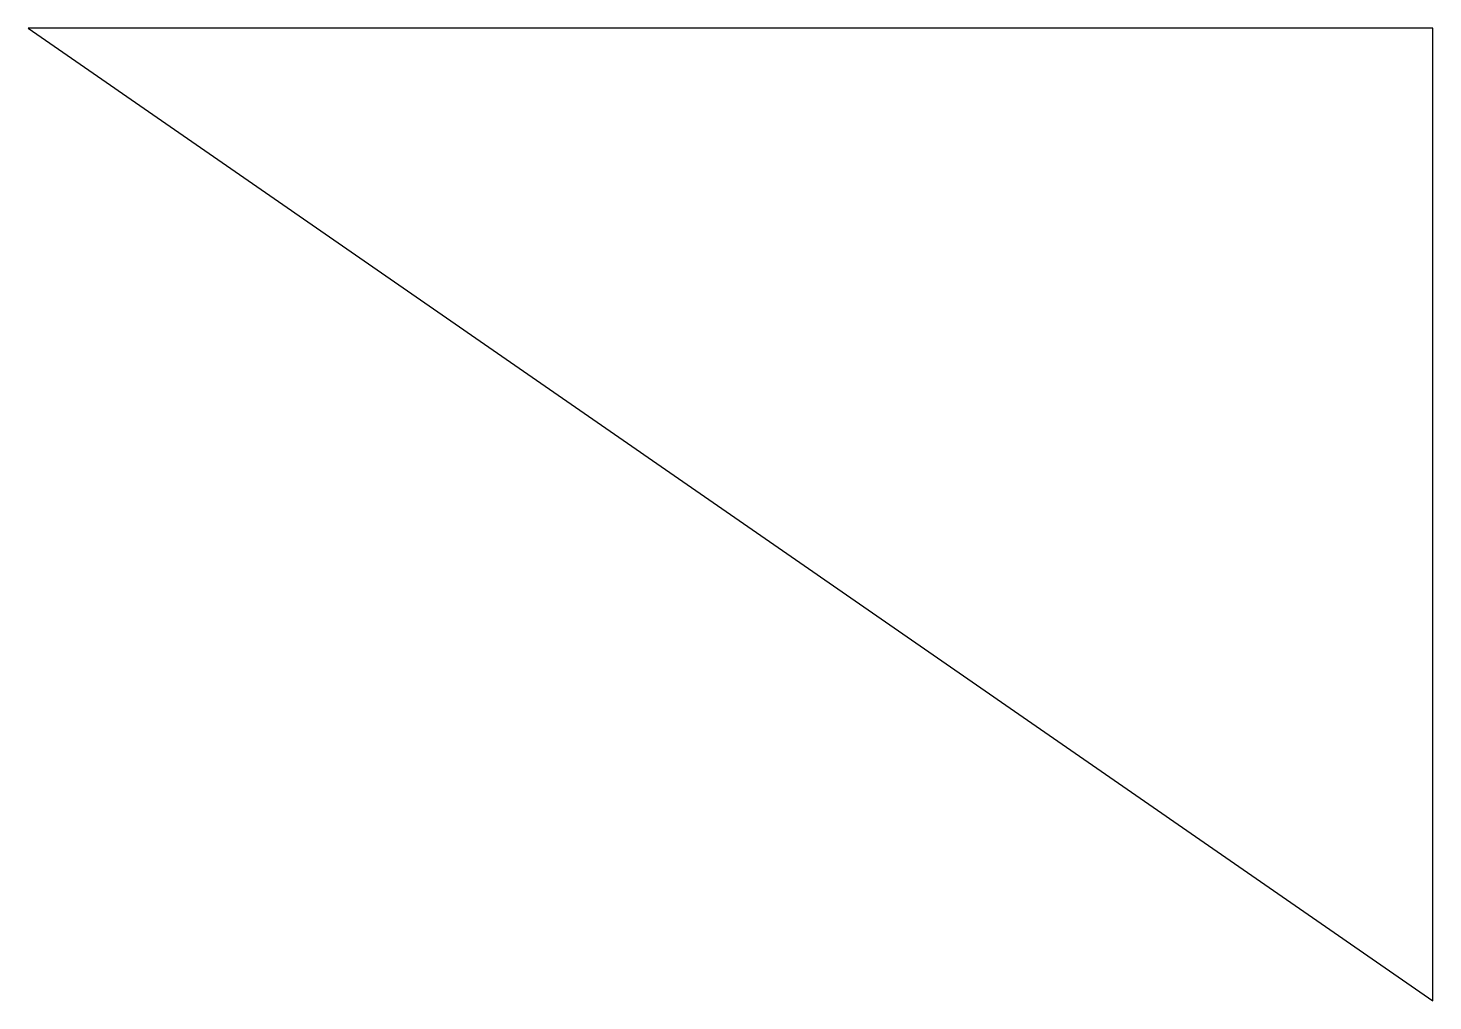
# Model space of a CAD drawing. Header units: millimetres. Extents: x -65 to 0, y -45 to 0.
import ezdxf

# ---------------------------------------------------------------- set-up
doc = ezdxf.new("R2010")
doc.units = ezdxf.units.MM

msp = doc.modelspace()

# ---------------------------------------------------------------- linework, layer by layer
at = {"color": 7, "linetype": 'Continuous', "lineweight": 25}
for p, q in [((-65, 0), (0, -45)), ((0, 0), (-65, 0)), ((0, -45), (0, 0))]:
    msp.add_line(p, q, dxfattribs=at)

doc.saveas('drawing.dxf')
